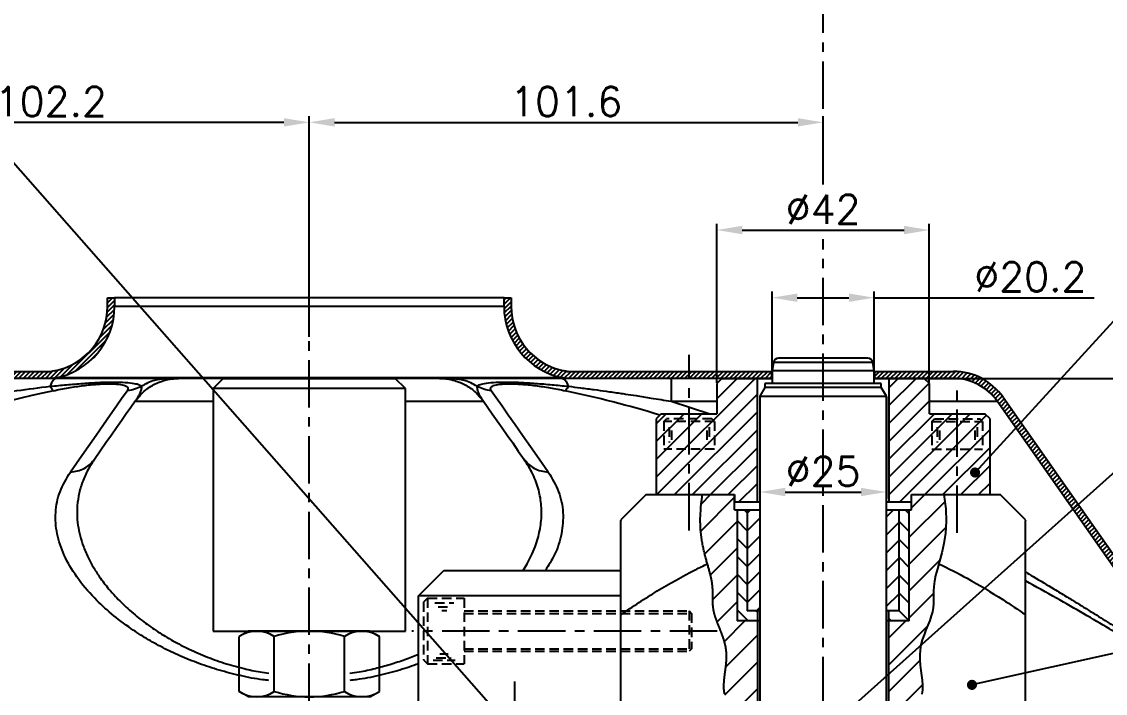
# Model space of a CAD drawing. Extents: x -13768 to 18086, y -10615 to 1188.
# Drawn here: x 219.7 to 433.9, y -688.1 to -555.1 of the extents above; entities that cross this region are included whole.
import ezdxf

# ---------------------------------------------------------------- set-up
doc = ezdxf.new("R2010")
doc.units = 0
doc.header["$LTSCALE"] = 7.5
doc.header["$MEASUREMENT"] = 0
doc.linetypes.add('CENTER', pattern=[2, 1.25, -0.25, 0.25, -0.25])
doc.linetypes.add('HIDDEN', pattern=[0.375, 0.25, -0.125])
doc.layers.get('0').update_dxf_attribs({"linetype": 'CONTINUOUS'})
doc.layers.get('DEFPOINTS').update_dxf_attribs({"linetype": 'CONTINUOUS'})
for name, color, linetype in [('CL', 1, 'CENTER'), ('CO', 3, 'CONTINUOUS'), ('CUPLA A SOLDAR', 5, 'CONTINUOUS'), ('FI', 1, 'CONTINUOUS'), ('OC', 1, 'HIDDEN'), ('POS', 3, 'CONTINUOUS'), ('RY', 5, 'CONTINUOUS')]:
    doc.layers.add(name, color=color, linetype=linetype)
doc.styles.add('ROMANS', font='ROMANS.SHX')
doc.dimstyles.new('2CON5', dxfattribs={"dimscale": 2.5, "dimtxt": 2.3, "dimasz": 2, "dimexe": 0.5, "dimexo": 0.0625, "dimgap": 0.5, "dimtad": 1, "dimdec": 4, "dimdsep": 46, "dimtxsty": 'ROMANS', "dimcen": -2, "dimclrt": 7, "dimadec": 0, "dimazin": 0, "dimtfac": 0.869565, "dimtdec": 4, "dimtmove": 0, "dimatfit": 3, "dimfxl": 1, "dimtolj": 1, "dimarcsym": 0})
pattern_1 = [(45, (-11811.8587, -5375.2179), (-0.441941738, 0.441941738), [])]

# ---------------------------------------------------------------- blocks, each defined once
blk = doc.blocks.new('16934L')
for p, q in [((-12, 13), (-13.86, 11.93)), ((-12, 13), (-6.93, 13)), ((-6.93, 13), (6.93, 13)), ((6.93, 13), (12, 13)), ((12, 13), (13.86, 11.93)), ((-13.86, 11.93), (-13.86, 1.07)), ((-6.93, 11.93), (-6.93, 1.07)), ((6.93, 11.93), (6.93, 1.07)), ((13.86, 11.93), (13.86, 1.07)), ((-12, 0), (-13.86, 1.07)), ((-12, 0), (-6.93, 0)), ((-6.93, 0), (6.93, 0)), ((6.93, 0), (12, 0)), ((12, 0), (13.86, 1.07))]:
    blk.add_line(p, q)
for centre, radius, start, end in [((-10.39, 6.87), 6.13, 55.6158, 124.3842), ((0, -9.93), 22.93, 72.412, 107.588), ((10.39, 6.87), 6.13, 55.6158, 124.3842), ((-10.39, 6.13), 6.13, 235.6158, 304.3842), ((0, 22.93), 22.93, 252.412, 287.588), ((10.39, 6.13), 6.13, 235.6158, 304.3842)]:
    blk.add_arc(centre, radius, start, end)
blk = doc.blocks.new('08912L')
for p, q in [((-6.5, 7.2), (-5.7, 8)), ((-6.5, 7.2), (-6.5, 0)), ((-5.7, 8), (5.7, 8)), ((5.7, 8), (6.5, 7.2)), ((6.5, 7.2), (6.5, 0)), ((-6.5, 0), (6.5, 0))]:
    blk.add_line(p, q)
at = {"color": 1}
for p, q in [((-6.5, 7.2), (6.5, 7.2)), ((-5.56, 5.75), (-5.56, 2.02)), ((-4.81, 5.13), (-4.81, 2.89)), ((-4.07, 4.39), (-4.07, 3.39)), ((4.52, 4.76), (4.52, 3.14)), ((5.26, 5.51), (5.26, 2.52)), ((5.76, 6.13), (5.76, 1.78))]:
    blk.add_line(p, q, dxfattribs=at)
blk = doc.blocks.new('06912L')
for p, q in [((-5, 5.5), (-4.5, 6)), ((-5, 5.5), (-5, 0)), ((-4.5, 6), (4.5, 6)), ((5, 5.5), (4.5, 6)), ((5, 5.5), (5, 0)), ((-5, 0), (5, 0))]:
    blk.add_line(p, q)
at = {"color": 1}
for p, q in [((-5, 5.5), (5, 5.5)), ((-3.95, 4.33), (-3.95, 1.3)), ((3.95, 4.33), (3.95, 1.3)), ((-3.49, 3.73), (-3.49, 1.75)), ((3.49, 3.73), (3.49, 1.75))]:
    blk.add_line(p, q, dxfattribs=at)
blk = doc.blocks.new('*D473')
at = {"layer": 'CO', "color": 0, "lineweight": -2}
for p, q in [((174.33, -597.55), (174.33, -573.81)), ((276.53, -617.53), (276.53, -573.81)), ((271.53, -575.06), (179.33, -575.06))]:
    blk.add_line(p, q, dxfattribs=at)
at = {"layer": 'CO', "color": 0}
for points in [[(179.33, -574.23), (179.33, -575.89), (174.33, -575.06)], [(271.53, -574.23), (271.53, -575.89), (276.53, -575.06)]]:
    blk.add_solid(points, dxfattribs=at)
at = {"layer": 'DEFPOINTS', "color": 0}
for p in [(174.33, -575.06), (174.33, -597.71), (276.53, -617.68)]:
    blk.add_point(p, dxfattribs=at)
at = {"layer": 'CO', "color": 7, "insert": (225.43, -570.94), "char_height": 5.75, "attachment_point": 5, "style": 'ROMANS'}
blk.add_mtext('\\A1;102.2', dxfattribs=at)
blk = doc.blocks.new('*D474')
at = {"layer": 'CO', "color": 0, "lineweight": -2}
for p, q in [((276.53, -617.53), (276.53, -573.81)), ((378.13, -583.61), (378.13, -573.81)), ((281.53, -575.06), (373.13, -575.06))]:
    blk.add_line(p, q, dxfattribs=at)
at = {"layer": 'CO', "color": 0}
for points in [[(281.53, -574.23), (281.53, -575.89), (276.53, -575.06)], [(373.13, -574.23), (373.13, -575.89), (378.13, -575.06)]]:
    blk.add_solid(points, dxfattribs=at)
at = {"layer": 'DEFPOINTS', "color": 0}
for p in [(378.13, -575.06), (378.13, -583.76), (276.53, -617.68)]:
    blk.add_point(p, dxfattribs=at)
at = {"layer": 'CO', "color": 7, "insert": (327.33, -570.94), "char_height": 5.75, "attachment_point": 5, "style": 'ROMANS'}
blk.add_mtext('\\A1;101.6', dxfattribs=at)
blk = doc.blocks.new('*D475')
at = {"layer": 'CO', "color": 0, "lineweight": -2}
for p, q in [((357.13, -626.59), (357.13, -595.12)), ((399.13, -626.59), (399.13, -595.12)), ((362.13, -596.37), (394.13, -596.37))]:
    blk.add_line(p, q, dxfattribs=at)
at = {"layer": 'CO', "color": 0}
for points in [[(362.13, -595.54), (362.13, -597.21), (357.13, -596.37)], [(394.13, -595.54), (394.13, -597.21), (399.13, -596.37)]]:
    blk.add_solid(points, dxfattribs=at)
at = {"layer": 'DEFPOINTS', "color": 0}
for p in [(399.13, -596.37), (357.13, -626.74), (399.13, -626.74)]:
    blk.add_point(p, dxfattribs=at)
at = {"layer": 'CO', "color": 7, "insert": (378.13, -592.25), "char_height": 5.75, "attachment_point": 5, "style": 'ROMANS'}
blk.add_mtext('\\A1;%%C42', dxfattribs=at)
blk = doc.blocks.new('*D481')
at = {"layer": 'CO', "color": 0, "lineweight": -2}
for p, q in [((398.29, -625.74), (518.52, -625.74)), ((517.27, -826.74), (517.27, -630.74)), ((428.29, -831.74), (518.52, -831.74))]:
    blk.add_line(p, q, dxfattribs=at)
at = {"layer": 'CO', "color": 0}
for points in [[(516.44, -630.74), (518.1, -630.74), (517.27, -625.74)], [(516.44, -826.74), (518.1, -826.74), (517.27, -831.74)]]:
    blk.add_solid(points, dxfattribs=at)
at = {"layer": 'DEFPOINTS', "color": 0}
for p in [(398.13, -625.74), (517.27, -625.74), (428.13, -831.74)]:
    blk.add_point(p, dxfattribs=at)
at = {"layer": 'CO', "color": 7, "insert": (513.15, -728.74), "char_height": 5.75, "attachment_point": 5, "rotation": 90, "style": 'ROMANS'}
blk.add_mtext('\\A1;206', dxfattribs=at)
blk = doc.blocks.new('*D482')
at = {"layer": 'CO', "color": 0, "lineweight": -2}
for p, q in [((365.63, -629.4), (365.63, -649.47)), ((390.63, -629.4), (390.63, -649.47)), ((370.63, -648.22), (385.63, -648.22))]:
    blk.add_line(p, q, dxfattribs=at)
at = {"layer": 'CO', "color": 0}
for points in [[(370.63, -647.39), (370.63, -649.05), (365.63, -648.22)], [(385.63, -647.39), (385.63, -649.05), (390.63, -648.22)]]:
    blk.add_solid(points, dxfattribs=at)
at = {"layer": 'DEFPOINTS', "color": 0}
for p in [(365.63, -629.24), (390.63, -629.24), (390.63, -648.22)]:
    blk.add_point(p, dxfattribs=at)
at = {"layer": 'CO', "color": 7, "insert": (378.13, -644.1), "char_height": 5.75, "attachment_point": 5, "style": 'ROMANS'}
blk.add_mtext('\\A1;%%C25', dxfattribs=at)
blk = doc.blocks.new('*D483')
at = {"layer": 'CO', "color": 0, "lineweight": -2}
for p, q in [((368.03, -624.09), (368.03, -608.51)), ((388.23, -624.09), (388.23, -608.51)), ((373.03, -609.76), (383.23, -609.76)), ((388.23, -609.76), (431.72, -609.76))]:
    blk.add_line(p, q, dxfattribs=at)
at = {"layer": 'CO', "color": 0}
for points in [[(373.03, -608.93), (373.03, -610.59), (368.03, -609.76)], [(383.23, -608.93), (383.23, -610.59), (388.23, -609.76)]]:
    blk.add_solid(points, dxfattribs=at)
at = {"layer": 'DEFPOINTS', "color": 0}
for p in [(388.23, -609.76), (368.03, -624.24), (388.23, -624.24)]:
    blk.add_point(p, dxfattribs=at)
at = {"layer": 'CO', "color": 7, "insert": (419.11, -605.63), "char_height": 5.75, "attachment_point": 5, "style": 'ROMANS'}
blk.add_mtext('\\A1;%%C20.2', dxfattribs=at)

msp = doc.modelspace()

# ---------------------------------------------------------------- hatches: boundary and pattern name
at = {"layer": 'CUPLA A SOLDAR'}
h = msp.add_hatch(dxfattribs=at)
h.set_pattern_fill('ANSI31', color=256, scale=5, style=0)
h.set_pattern_definition(pattern_1)
edge = h.paths.add_edge_path(flags=0)
edge.add_line((236.63414, -609.79199), (236.63414, -611.48475))
edge.add_arc((223.63414, -611.48475), 13, 280.7734312, 360, ccw=False)
edge.add_arc((276.53414, -889.4966), 270, 100.7734312, 100.8710554)
edge.add_line((225.61231, -624.34199), (185.13414, -624.34199))
edge.add_line((185.13414, -624.34199), (185.13414, -625.74199))
edge.add_line((185.13414, -625.74199), (225.7457, -625.74199))
edge.add_arc((276.53414, -889.4966), 268.6, 100.7734312, 100.8994352, ccw=False)
edge.add_arc((223.63414, -611.48475), 14.4, 280.7734312, 360)
edge.add_line((238.03414, -611.48475), (238.03414, -609.79199))
edge.add_line((238.03414, -609.79199), (236.63414, -609.79199))
h = msp.add_hatch(dxfattribs=at)
h.set_pattern_fill('ANSI31', color=256, scale=5, style=0)
h.set_pattern_definition(pattern_1)
edge = h.paths.add_edge_path(flags=0)
edge.add_line((316.43414, -611.48475), (316.43414, -609.79199))
edge.add_line((316.43414, -609.79199), (315.03414, -609.79199))
edge.add_line((315.03414, -609.79199), (315.03414, -611.48475))
edge.add_arc((329.43414, -611.48475), 14.4, 180, 259.2265688)
edge.add_arc((276.53414, -889.4966), 268.6, 79.1005648, 79.2265688, ccw=False)
edge.add_line((327.32258, -625.74199), (367.93414, -625.74199))
edge.add_line((367.93414, -625.74199), (367.93414, -624.34199))
edge.add_line((367.93414, -624.34199), (327.45597, -624.34199))
edge.add_arc((276.53414, -889.4966), 270, 79.1289446, 79.2265688)
edge.add_arc((329.43414, -611.48475), 13, 180, 259.2265688, ccw=False)
h = msp.add_hatch(dxfattribs=at)
h.set_pattern_fill('ANSI31', color=256, scale=5, style=0)
h.set_pattern_definition(pattern_1)
edge = h.paths.add_edge_path(flags=0)
edge.add_line((482.53414, -739.34488), (481.53414, -731.34488))
edge.add_line((481.53414, -731.34488), (481.53414, -721.34488))
edge.add_arc((461.53414, -721.34488), 20, 0, 42.2685844)
edge.add_arc((276.53414, -889.4966), 270, 42.2685844, 49.235449)
edge.add_spline(control_points=[(452.83121, -684.99882), (452.73627, -684.91688), (452.64382, -684.83196), (452.55416, -684.74426), (452.46485, -684.65691), (452.37823, -684.56673), (452.29454, -684.47399), (452.12948, -684.29108), (451.97537, -684.09765), (451.83405, -683.89583)], knot_values=[0, 0, 0, 0, 0.000376239, 0.000376239, 0.000376239, 0.000751006, 0.000751006, 0.000751006, 0.001491177, 0.001491177, 0.001491177, 0.001491177], weights=[1, 1, 1, 1, 1, 1, 1, 1, 1, 1], degree=3, periodic=0)
edge.add_line((451.83405, -683.89583), (413.71716, -629.45907))
edge.add_arc((403.88734, -636.34199), 12, 35, 90)
edge.add_line((403.88734, -624.34199), (388.33414, -624.34199))
edge.add_line((388.33414, -624.34199), (388.33414, -625.74199))
edge.add_line((388.33414, -625.74199), (403.88734, -625.74199))
edge.add_arc((403.88734, -636.34199), 10.6, 35, 90, ccw=False)
edge.add_line((412.57035, -630.26208), (450.68733, -684.69877))
edge.add_spline(control_points=[(450.68733, -684.69877), (450.77595, -684.82554), (450.86869, -684.94952), (450.96518, -685.07042), (451.06129, -685.19084), (451.16121, -685.30832), (451.26465, -685.4225), (451.46866, -685.6477), (451.68697, -685.86072), (451.91712, -686.05913)], knot_values=[0, 0, 0, 0, 0.000464037, 0.000464037, 0.000464037, 0.000926256, 0.000926256, 0.000926256, 0.001839132, 0.001839132, 0.001839132, 0.001839132], weights=[1, 1, 1, 1, 1, 1, 1, 1, 1, 1], degree=3, periodic=0)
edge.add_arc((276.53414, -889.4966), 268.6, 42.2685844, 49.2354502, ccw=False)
edge.add_arc((461.53414, -721.34488), 18.6, 0, 42.2685844, ccw=False)
edge.add_line((480.13414, -721.34488), (480.13414, -731.43204))
edge.add_line((480.13414, -731.43204), (481.12325, -739.34488))
edge.add_line((481.12325, -739.34488), (482.53414, -739.34488))
at = {"layer": 'RY'}
h = msp.add_hatch(dxfattribs=at)
h.set_pattern_fill('ANSI31', color=256, scale=20, style=0)
h.set_pattern_definition([(45, (-8760.4505, -2435.8742), (-1.76776695, 1.76776695), [])])
h.paths.add_polyline_path([(411.13414, -633.74198), (410.13414, -632.74198), (404.63414, -632.74198), (404.63414, -648.74198), (411.13414, -648.74198)])
h.paths.add_polyline_path([(391.13414, -650.24198), (395.63414, -650.24198), (395.63414, -648.74198), (404.63414, -648.74198), (404.63414, -632.74198), (399.13414, -632.74198), (399.13414, -626.74198), (398.13414, -625.74198), (391.13414, -625.74198)])
h.paths.add_polyline_path([(365.13414, -625.74198), (358.13414, -625.74198), (357.13414, -626.74198), (357.13414, -632.74198), (351.63414, -632.74198), (351.63414, -648.74198), (360.63414, -648.74198), (360.63414, -650.24198), (365.13414, -650.24198)])
h.paths.add_polyline_path([(351.63414, -632.74198), (346.13414, -632.74198), (345.13414, -633.74198), (345.13414, -648.74198), (351.63414, -648.74198)])
h = msp.add_hatch(dxfattribs=at)
h.set_pattern_fill('ANSI31', color=256, scale=30, style=0)
h.set_pattern_definition([(45, (-8760.4505, -2435.874), (-2.6516504, 2.6516504), [])])
h.paths.add_polyline_path([(360.23751, -697.55056), (360.20339, -697.8657), (360.19218, -697.97069), (360.18111, -698.07566), (360.17024, -698.18058), (360.15961, -698.28547), (360.14927, -698.3903), (360.13925, -698.49507), (360.12959, -698.59979), (360.12036, -698.70444), (360.11158, -698.80901), (360.1033, -698.91351), (360.09557, -699.01793), (360.08842, -699.12225), (360.08191, -699.22648), (360.07608, -699.33062), (360.07097, -699.43464), (360.06662, -699.53856), (360.06307, -699.64236), (360.06038, -699.74603), (360.05859, -699.84958), (360.05773, -699.953), (360.05784, -700.05628), (360.05894, -700.15942), (360.06108, -700.26243), (360.06427, -700.36529), (360.06855, -700.46801), (360.07394, -700.57058), (360.08048, -700.67301), (360.08819, -700.77528), (360.09704, -700.87742), (360.10702, -700.97943), (360.11808, -701.08133), (360.13022, -701.18312), (360.14339, -701.28482), (360.15757, -701.38644), (360.17273, -701.48799), (360.18884, -701.58948), (360.20587, -701.69093), (360.22378, -701.79235), (360.24251, -701.89376), (360.26203, -701.99517), (360.28229, -702.0966), (360.30327, -702.19806), (360.3249, -702.29957), (360.34716, -702.40114), (360.37, -702.50279), (360.39337, -702.60453), (360.41725, -702.70638), (360.44158, -702.80835), (360.46632, -702.91046), (360.49143, -703.01272), (360.51687, -703.11515), (360.5426, -703.21776), (360.56858, -703.32056), (360.59476, -703.42358), (360.62111, -703.52683), (360.80241, -704.23581), (360.95538, -704.86929), (361.09303, -705.51326), (361.19805, -706.12044), (361.27249, -706.69211), (361.32044, -707.28264), (361.33766, -707.88336), (361.32437, -708.50812), (361.28279, -709.14592), (361.21628, -709.79486), (361.13695, -710.38793), (361.05543, -710.91406), (360.96445, -711.43999), (360.86595, -711.96366), (360.76192, -712.48276), (360.65452, -712.99426), (360.5466, -713.49189), (360.45216, -713.91925), (360.38917, -714.20272), (360.30839, -714.56656), (360.28192, -714.68622), (360.25573, -714.80503), (360.22983, -714.92296), (360.20427, -715.03999), (360.17904, -715.15609), (360.15419, -715.27125), (360.12973, -715.38544), (360.10568, -715.49865), (360.08207, -715.61084), (360.05892, -715.722), (360.03622, -715.83214), (360.01397, -715.94126), (359.99217, -716.04937), (359.97081, -716.15648), (359.94988, -716.26259), (359.92938, -716.36771), (359.90931, -716.47185), (359.88965, -716.57501), (359.87041, -716.67722), (359.85156, -716.77848), (359.8331, -716.87881), (359.815, -716.97822), (359.79728, -717.07673), (359.7799, -717.17436), (359.76285, -717.27111), (359.74614, -717.367), (359.72973, -717.46205), (359.71363, -717.55628), (359.69782, -717.64969), (359.68229, -717.7423), (359.66703, -717.83412), (359.65201, -717.92518), (359.63725, -718.01548), (359.62271, -718.10503), (359.60839, -718.19387), (359.59428, -718.28199), (359.58037, -718.36941), (359.56663, -718.45615), (359.55307, -718.54222), (359.53967, -718.62764), (359.52642, -718.71242), (359.51331, -718.79658), (359.46197, -719.12726), (359.36938, -719.72374), (359.25778, -720.40117), (359.1464, -721.0035), (359.03091, -721.55274), (358.91026, -722.07104), (358.80828, -722.48834), (358.72899, -722.80879), (358.71142, -722.87981), (358.69386, -722.95092), (358.6763, -723.02212), (358.65876, -723.09344), (358.64126, -723.16486), (358.62379, -723.23641), (358.60637, -723.3081), (358.58902, -723.37993), (358.57173, -723.45192), (358.55453, -723.52408), (358.53741, -723.59641), (358.5204, -723.66893), (358.50349, -723.74164), (358.48671, -723.81456), (358.47006, -723.8877), (358.45355, -723.96106), (358.43719, -724.03466), (358.42099, -724.1085), (358.40496, -724.18261), (358.38912, -724.25698), (358.37346, -724.33162), (358.35801, -724.40656), (358.34277, -724.48179), (358.32775, -724.55733), (358.31296, -724.63318), (358.29842, -724.70936), (358.28412, -724.78589), (358.27009, -724.86275), (358.25633, -724.93998), (358.24286, -725.01757), (358.22967, -725.09554), (358.21679, -725.1739), (358.20422, -725.25266), (358.19198, -725.33182), (358.18006, -725.4114), (358.16847, -725.4914), (358.15722, -725.57183), (358.14632, -725.65269), (358.13576, -725.734), (358.12556, -725.81575), (358.11572, -725.89795), (358.10623, -725.98061), (358.0971, -726.06372), (358.0883, -726.14728), (358.07982, -726.23127), (358.07165, -726.3157), (358.06377, -726.40054), (358.05616, -726.48579), (358.04881, -726.57146), (358.04172, -726.65751), (358.03484, -726.74395), (358.02818, -726.83077), (358.0217, -726.91795), (358.0154, -727.00548), (358.00924, -727.09335), (358.00321, -727.18155), (357.97964, -727.53385), (357.74823, -727.96433), (357.38921, -728.46171), (356.77286, -729.19657), (355.97407, -730.04393), (355.09083, -730.84759), (354.22702, -731.44692), (353.50089, -731.69413), (352.87517, -731.69153), (352.28478, -731.61157), (351.93649, -731.57658), (351.5689, -731.57429), (351.17319, -731.62664), (350.74316, -731.74845), (350.28296, -731.92605), (349.79933, -732.13863), (348.93158, -732.53193), (348.13414, -732.83125), (348.13414, -738.74199), (361.13414, -738.74199), (361.13414, -716.74199), (365.13414, -716.74199), (365.13414, -673.74199), (361.13414, -673.74199), (361.13414, -651.74199), (360.63414, -651.74199), (360.63414, -648.74198), (354.27573, -648.74198), (354.14785, -649.71577), (354.048, -650.56225), (353.97278, -651.29624), (353.91881, -651.9326), (353.8827, -652.48615), (353.86104, -652.97173), (353.85045, -653.40417), (353.84754, -653.79832), (353.84945, -654.16695), (353.85542, -654.51461), (353.86527, -654.84379), (353.87877, -655.15701), (353.89571, -655.45674), (353.91589, -655.7455), (353.9391, -656.02576), (353.96513, -656.30004), (353.99378, -656.57041), (354.02492, -656.83732), (354.05844, -657.10079), (354.0942, -657.36085), (354.13209, -657.61753), (354.172, -657.87086), (354.2138, -658.12087), (354.25738, -658.36758), (354.30261, -658.61103), (354.34938, -658.85124), (354.39757, -659.08825), (354.44705, -659.32207), (354.49772, -659.55274), (354.54944, -659.78029), (354.60211, -660.00474), (354.6556, -660.22613), (354.70979, -660.44448), (354.76456, -660.65982), (354.8198, -660.87218), (354.87539, -661.08158), (354.9312, -661.28807), (354.98712, -661.49166), (355.04302, -661.69238), (355.0988, -661.89027), (355.15432, -662.08534), (355.20948, -662.27764), (355.26415, -662.46718), (355.31821, -662.654), (355.5155, -663.33512), (355.7018, -663.9998), (355.8655, -664.62975), (356.00085, -665.22478), (356.10974, -665.79587), (356.20109, -666.3963), (356.26779, -667.02531), (356.30613, -667.6142), (356.32361, -668.16623), (356.32777, -668.67062), (356.32574, -669.40034), (356.32569, -669.4372), (356.32573, -669.53698), (356.32603, -669.63631), (356.32664, -669.73526), (356.32761, -669.83386), (356.329, -669.93217), (356.33089, -670.03023), (356.33332, -670.12809), (356.33637, -670.2258), (356.34008, -670.32341), (356.34451, -670.42096), (356.34974, -670.5185), (356.35581, -670.61608), (356.36279, -670.71376), (356.37074, -670.81156), (356.37972, -670.90956), (356.38979, -671.00778), (356.401, -671.10628), (356.41342, -671.20511), (356.42709, -671.3043), (356.44205, -671.4039), (356.45834, -671.50394), (356.476, -671.60446), (356.49507, -671.7055), (356.5156, -671.8071), (356.53761, -671.90929), (356.56115, -672.01211), (356.58619, -672.11556), (356.61269, -672.21964), (356.64061, -672.32436), (356.66991, -672.42971), (356.70057, -672.53568), (356.73254, -672.64229), (356.76578, -672.74953), (356.80026, -672.8574), (356.83593, -672.96589), (356.87272, -673.07499), (356.91058, -673.18469), (356.94945, -673.29497), (356.98928, -673.40584), (357.03001, -673.51728), (357.07159, -673.62928), (357.11396, -673.74183), (357.15706, -673.85492), (357.20083, -673.96853), (357.24523, -674.08267), (357.29018, -674.19732), (357.33565, -674.31247), (357.38157, -674.4281), (357.42788, -674.54422), (357.47453, -674.66081), (357.52146, -674.77785), (357.77201, -675.40209), (358.00529, -675.99738), (358.22932, -676.59882), (358.4398, -677.21253), (358.62852, -677.83426), (358.78768, -678.46032), (358.91099, -679.09121), (358.99206, -679.71583), (359.0323, -680.35087), (359.03525, -680.98336), (359.00744, -681.61606), (358.95607, -682.2441), (358.89417, -682.8122), (358.83483, -683.29467), (358.78928, -683.64488), (358.77302, -683.7692), (358.72449, -684.14068), (358.70857, -684.26398), (358.69289, -684.38701), (358.67748, -684.50975), (358.66242, -684.6322), (358.64775, -684.75434), (358.63353, -684.87617), (358.61982, -684.99768), (358.60668, -685.11886), (358.59416, -685.2397), (358.58231, -685.36018), (358.57119, -685.48032), (358.56087, -685.60008), (358.55139, -685.71947), (358.54281, -685.83847), (358.53519, -685.95708), (358.52859, -686.07528), (358.52306, -686.19307), (358.51865, -686.31044), (358.51543, -686.42738), (358.51344, -686.54388), (358.51273, -686.65994), (358.51334, -686.77554), (358.51531, -686.89069), (358.51867, -687.00537), (358.52346, -687.11959), (358.52972, -687.23333), (358.53749, -687.34659), (358.5468, -687.45937), (358.55762, -687.57167), (358.56993, -687.6835), (358.58369, -687.79486), (358.59887, -687.90577), (358.61543, -688.01623), (358.63335, -688.12625), (358.65259, -688.23584), (358.67312, -688.345), (358.69489, -688.45374), (358.71785, -688.56208), (358.74195, -688.67003), (358.76713, -688.77759), (358.79336, -688.88478), (358.82058, -688.99161), (358.84873, -689.09809), (358.87778, -689.20423), (358.90767, -689.31004), (358.93834, -689.41554), (358.96976, -689.52072), (359.00186, -689.62561), (359.03461, -689.73021), (359.06794, -689.83454), (359.10181, -689.9386), (359.13618, -690.04241), (359.17098, -690.14598), (359.20617, -690.24931), (359.2417, -690.35243), (359.27752, -690.45533), (359.31358, -690.55803), (359.34983, -690.66055), (359.38622, -690.76288), (359.4227, -690.86505), (359.45922, -690.96706), (359.67434, -691.56733), (359.87724, -692.15978), (360.06079, -692.7555), (360.21351, -693.3549), (360.32514, -693.9586), (360.38903, -694.56537), (360.40939, -695.18054), (360.39494, -695.75514), (360.36294, -696.27366), (360.31789, -696.78729), (360.2706, -697.24513)])
h.paths.add_polyline_path([(391.13414, -716.74199), (395.13414, -716.74199), (395.13414, -738.74199), (398.48076, -738.74199), (398.53361, -738.655), (398.85167, -738.10599), (399.12613, -737.59187), (399.35381, -737.10652), (399.53154, -736.64378), (399.65615, -736.19754), (399.72444, -735.76166), (399.73326, -735.33001), (399.68203, -734.8966), (399.58064, -734.45613), (399.4416, -734.00343), (399.27742, -733.53335), (398.97116, -732.6801), (398.75906, -731.9672), (398.61935, -731.37599), (398.51362, -730.74402), (398.43736, -730.07817), (398.38268, -729.38776), (398.34169, -728.68209), (398.30646, -727.97048), (398.26912, -727.26223), (398.22174, -726.56665), (398.15645, -725.89304), (398.0675, -725.24831), (397.9579, -724.62969), (397.83281, -724.03203), (397.69741, -723.45015), (397.55685, -722.8789), (397.31932, -721.92255), (397.15601, -721.17724), (397.0447, -720.59644), (396.94285, -719.99814), (396.84441, -719.37484), (396.74331, -718.71908), (396.6335, -718.02338), (396.5089, -717.28026), (396.36346, -716.48224), (396.19111, -715.62186), (395.98933, -714.69537), (395.76974, -713.71402), (395.54751, -712.69281), (395.33779, -711.64671), (395.15575, -710.59072), (395.01654, -709.53984), (394.93534, -708.50904), (394.9273, -707.51331), (395.0015, -706.56388), (395.14267, -705.65682), (395.32946, -704.78448), (395.54052, -703.93917), (395.75448, -703.1132), (395.95001, -702.29891), (396.10574, -701.4886), (396.20033, -700.67461), (396.21971, -699.851), (396.179, -699.01887), (396.10059, -698.18106), (396.00688, -697.3404), (395.9203, -696.49975), (395.86322, -695.66193), (395.85807, -694.8298), (395.92723, -694.00619), (396.08512, -693.19256), (396.31412, -692.38477), (396.58862, -691.57732), (396.88301, -690.76467), (397.17169, -689.94131), (397.42904, -689.10172), (397.62945, -688.24038), (397.74731, -687.35177), (397.76608, -686.43207), (397.70551, -685.48423), (397.59442, -684.51289), (397.46162, -683.5227), (397.33593, -682.5183), (397.24617, -681.50433), (397.22116, -680.48545), (397.28972, -679.46629), (397.47105, -678.45158), (397.74596, -677.44639), (398.08563, -676.45583), (398.46125, -675.48506), (398.84401, -674.53921), (399.2051, -673.62341), (399.51571, -672.74281), (399.74703, -671.90254), (399.88017, -671.10279), (399.93597, -670.324), (399.94518, -669.54165), (399.93857, -668.73125), (399.9469, -667.86828), (400.00092, -666.92822), (400.1314, -665.88658), (400.36908, -664.71884), (400.72946, -663.40214), (401.16682, -661.92023), (401.62018, -660.25853), (402.02856, -658.40242), (402.33097, -656.33731), (402.46643, -654.0486), (402.37396, -651.52169), (401.99255, -648.74198), (395.63414, -648.74198), (395.63414, -650.24198), (395.63414, -651.74199), (395.13414, -651.74199), (395.13414, -673.74199), (391.13414, -673.74199)])
h = msp.add_hatch(dxfattribs=at)
h.set_pattern_fill('ANSI31', color=256, scale=20, angle=90, style=0)
h.set_pattern_definition([(135, (10439.8476, -12270.557), (-1.76776695, -1.76776695), [])])
h.paths.add_polyline_path([(395.13414, -651.74199), (393.13414, -651.74199), (393.13414, -671.74199), (391.13414, -671.74199), (391.13414, -673.74199), (395.13414, -673.74199)])
h.paths.add_polyline_path([(365.13414, -671.74199), (363.13414, -671.74199), (363.13414, -651.74199), (361.13414, -651.74199), (361.13414, -673.74199), (365.13414, -673.74199)])
h = msp.add_hatch(dxfattribs=at)
h.set_pattern_fill('ANSI31', color=256, scale=20, style=0)
h.set_pattern_definition([(45, (11332.0533, -12816.4558), (-1.76776695, 1.76776695), [])])
h.paths.add_polyline_path([(390.63414, -671.74199), (393.13414, -671.74199), (393.13414, -651.74199), (390.63414, -651.74199)])
h.paths.add_polyline_path([(365.63414, -651.74199), (363.13414, -651.74199), (363.13414, -671.74199), (365.63414, -671.74199)])
h.paths.add_polyline_path([(393.13414, -718.74199), (390.63414, -718.74199), (390.63414, -738.74199), (393.13414, -738.74199)])
h.paths.add_polyline_path([(363.13414, -738.74199), (365.63414, -738.74199), (365.63414, -718.74199), (363.13414, -718.74199)])

# ---------------------------------------------------------------- linework, layer by layer
for p, q in [((368.32925, -622.56834), (368.03414, -624.24199)), ((387.93903, -622.56834), (368.32925, -622.56834)), ((386.95422, -621.74199), (369.31406, -621.74199)), ((388.23414, -624.24199), (387.93903, -622.56834)), ((368.03414, -624.24199), (368.03414, -626.74199)), ((388.23414, -624.24199), (368.03414, -624.24199)), ((388.23414, -626.74199), (388.23414, -624.24199)), ((259.53414, -625.74198), (257.53414, -627.74199)), ((257.53414, -627.74199), (257.53414, -675.74198)), ((295.53414, -627.74199), (257.53414, -627.74199)), ((259.53414, -625.74198), (293.53414, -625.74198)), ((295.53414, -627.74199), (293.53414, -625.74198)), ((295.53414, -675.74198), (295.53414, -627.74199)), ((358.13414, -625.74198), (357.13414, -626.74198)), ((357.13414, -626.74198), (357.13414, -632.74198)), ((358.13414, -625.74198), (368.03414, -625.74198)), ((365.13414, -650.24198), (365.13414, -625.74198)), ((366.63414, -627.50994), (365.63414, -629.24199)), ((366.63414, -626.74199), (366.63414, -627.50994)), ((389.63414, -626.74199), (366.63414, -626.74199)), ((389.63414, -627.50994), (366.63414, -627.50994)), ((388.23414, -625.74198), (398.13414, -625.74198)), ((389.63414, -627.50994), (389.63414, -626.74199)), ((390.63414, -629.24199), (389.63414, -627.50994)), ((391.13414, -625.74198), (391.13414, -650.24198)), ((399.13414, -626.74198), (398.13414, -625.74198)), ((399.13414, -632.74198), (399.13414, -626.74198)), ((365.63414, -629.24199), (365.63414, -748.24199)), ((365.63414, -629.24199), (390.63414, -629.24199)), ((390.63414, -748.24199), (390.63414, -629.24199)), ((346.13414, -632.74198), (345.13414, -633.74198)), ((345.13414, -633.74198), (345.13414, -648.74198)), ((346.13414, -632.74198), (357.13414, -632.74198)), ((399.13414, -632.74198), (410.13414, -632.74198)), ((411.13414, -633.74198), (410.13414, -632.74198)), ((411.13414, -648.74198), (411.13414, -633.74198)), ((343.13414, -648.74198), (338.13414, -653.74198)), ((343.13414, -648.74198), (360.63414, -648.74198)), ((360.63414, -648.74198), (360.63414, -650.24198)), ((360.63414, -651.74199), (360.63414, -648.74199)), ((395.63414, -650.24198), (395.63414, -648.74198)), ((395.63414, -648.74198), (413.13414, -648.74198)), ((395.63414, -651.74199), (395.63414, -648.74199)), ((418.13414, -653.74198), (413.13414, -648.74198)), ((365.13414, -650.24198), (360.63414, -650.24198)), ((365.63414, -650.24198), (365.13414, -650.24198)), ((391.13414, -650.24198), (390.63414, -650.24198)), ((395.63414, -650.24198), (391.13414, -650.24198)), ((360.63414, -651.74199), (365.63414, -651.74199)), ((361.13414, -651.74199), (361.13414, -673.74199)), ((363.13414, -651.74199), (363.13414, -671.74199)), ((365.63414, -651.74199), (365.63414, -671.74199)), ((390.63414, -671.74199), (390.63414, -651.74199)), ((390.63414, -651.74199), (395.63414, -651.74199)), ((393.13414, -671.74199), (393.13414, -651.74199)), ((395.13414, -673.74199), (395.13414, -651.74199)), ((298.13414, -668.74198), (303.13414, -663.74199)), ((303.13414, -663.74199), (338.13414, -663.74199)), ((298.13414, -802.64199), (298.13414, -668.74198)), ((338.13414, -668.74198), (298.13414, -668.74198)), ((338.13414, -718.74199), (338.13414, -672.47018)), ((365.63414, -671.74199), (363.13414, -671.74199)), ((365.13414, -671.74199), (365.13414, -718.74199)), ((393.13414, -671.74199), (390.63414, -671.74199)), ((391.13414, -718.74199), (391.13414, -671.74199)), ((418.13414, -718.74199), (418.13414, -672.47018)), ((365.63414, -673.74199), (361.13414, -673.74199)), ((395.13414, -673.74199), (390.63414, -673.74199)), ((257.53414, -675.74198), (295.53414, -675.74198))]:
    msp.add_line(p, q)
for centre, start, end in [((369.31406, -622.74199), 90, 170), ((386.95422, -622.74199), 10, 90)]:
    msp.add_arc(centre, 1, start, end)
for points in [[(338.13414, -672.47018), (338.13414, -671.00926), (338.13414, -668.08469), (338.13414, -663.99845), (338.13414, -660.31647), (338.13414, -657.22441), (338.13414, -654.99123), (338.13414, -653.77723), (338.13414, -653.8729), (338.13414, -653.90504)], [(418.13414, -672.47018), (418.13414, -671.00926), (418.13414, -668.08469), (418.13414, -663.99845), (418.13414, -660.31647), (418.13414, -657.22441), (418.13414, -654.99123), (418.13414, -653.77723), (418.13414, -653.8729), (418.13414, -653.90504)]]:
    msp.add_open_spline(points, degree=3, knots=[0, 0, 0, 0, 0.157088197, 0.314470254, 0.471475183, 0.628047751, 0.776601833, 0.924924178, 1, 1, 1, 1])
at = {"layer": 'CL'}
for p, q in [((378.13414, -587.36511), (378.13414, -318.73848)), ((378.13414, -930.19915), (378.13414, -598.17606)), ((276.53414, -841.51018), (276.53414, -617.68131)), ((351.63414, -655.80584), (351.63414, -621.04852)), ((404.63414, -656.27833), (404.63414, -626.37542)), ((357.16529, -675.74199), (296.82867, -675.74199)), ((317.13414, -685.70199), (317.13414, -842.95476))]:
    msp.add_line(p, q, dxfattribs=at)
at = {"layer": 'CUPLA A SOLDAR'}
for p, q in [((236.63414, -611.48475), (236.63414, -609.79199)), ((236.63414, -609.79199), (238.03414, -609.79199)), ((238.03414, -609.79199), (238.03414, -611.48475)), ((315.03414, -609.79199), (238.03414, -609.79199)), ((315.03414, -611.48475), (315.03414, -609.79199)), ((315.03414, -609.79199), (316.43414, -609.79199)), ((316.43414, -609.79199), (316.43414, -611.48475)), ((315.03414, -611.48475), (238.03414, -611.48475)), ((185.13414, -624.34199), (225.61232, -624.34199)), ((326.74241, -625.63092), (226.32588, -625.63092)), ((327.45597, -624.34199), (367.93414, -624.34199)), ((367.93414, -624.34199), (367.93414, -625.74198)), ((388.33414, -625.74198), (388.33414, -624.34199)), ((388.33414, -624.34199), (403.88734, -624.34199)), ((225.7457, -625.74198), (185.13414, -625.74198)), ((327.32258, -625.74198), (225.7457, -625.74198)), ((249.14273, -625.7441), (248.02935, -625.76682)), ((250.78095, -625.74198), (248.44284, -626.0239)), ((305.03893, -625.76682), (303.5041, -625.74356)), ((367.93414, -625.74198), (327.32258, -625.74198)), ((403.88734, -625.74198), (388.33414, -625.74198)), ((243.14899, -629.08963), (242.09794, -630.26207)), ((309.56924, -628.69915), (310.97035, -630.26207)), ((413.71716, -629.45906), (451.83414, -683.89576)), ((242.17507, -630.14407), (242.09794, -630.26207)), ((242.09794, -630.26207), (257.53414, -630.26207)), ((295.53414, -630.26207), (310.97035, -630.26207)), ((310.97035, -630.26207), (310.89109, -630.13349)), ((348.05156, -630.26207), (357.13414, -630.26207)), ((399.13414, -630.26207), (412.57035, -630.26207)), ((450.68733, -684.69877), (412.57035, -630.26207))]:
    msp.add_line(p, q, dxfattribs=at)
at = {"layer": 'CUPLA A SOLDAR', "flags": 128}
for points in [[(240.56045, -628.1713), (239.55297, -629.61015), (238.42811, -631.21662), (237.18708, -632.98898), (235.83121, -634.92537), (234.36194, -637.0237), (232.78085, -639.28173), (231.08963, -641.69706), (229.29006, -644.26711)], [(323.77822, -644.26711), (321.97866, -641.69706), (320.28743, -639.28173), (318.70633, -637.0237), (317.23707, -634.92537), (315.8812, -632.98898), (314.64017, -631.21662), (313.51531, -629.61015), (312.50782, -628.1713)], [(242.09794, -630.26207), (241.24607, -631.47868), (240.34939, -632.75925), (239.40828, -634.10331), (238.4231, -635.51028), (237.39428, -636.97959), (236.32223, -638.51064), (235.20739, -640.1028), (234.05019, -641.75543)], [(310.97035, -630.26207), (311.82221, -631.47868), (312.71889, -632.75925), (313.66, -634.10331), (314.64517, -635.51028), (315.67399, -636.97959), (316.74605, -638.51064), (317.8609, -640.1028), (319.01808, -641.75543)], [(348.05156, -630.26207), (351.93063, -631.47868), (355.72845, -632.74198)]]:
    msp.add_lwpolyline(points, dxfattribs=at)
at = {"layer": 'CUPLA A SOLDAR'}
for centre, radius, start, end in [((223.63414, -611.48475), 13, 280.7734312, 0), ((223.63414, -611.48475), 14.4, 280.7734312, 0), ((329.43414, -611.48475), 14.4, 180, 259.2265688), ((329.43414, -611.48475), 13, 180, 259.2265688), ((276.53414, -889.4966), 270, 100.7734312, 100.8710554), ((276.53414, -889.4966), 268.6, 100.7734312, 100.8994352), ((276.53414, -889.4966), 268.6, 79.1005648, 79.2265688), ((276.53414, -889.4966), 270, 79.1289446, 79.2265688), ((403.88734, -636.34199), 12, 35, 90), ((403.88734, -636.34199), 10.6, 35, 90), ((273.95335, -853.12186), 230.0199, 102.0512372, 110.78336), ((278.3965, -855.90213), 232.88892, 73.1577072, 77.9187198)]:
    msp.add_arc(centre, radius, start, end, dxfattribs=at)
for points, knots in [([(205.01673, -630.26207), (207.33024, -629.88084), (211.87723, -629.13155), (218.65328, -628.14162), (223.1169, -627.57207), (225.32266, -627.29062)], [0, 0, 0, 0, 0.343816607, 0.675738788, 1, 1, 1, 1]), ([(226.45217, -625.74198), (226.25307, -625.81137), (225.85487, -625.95014), (225.50006, -626.84379), (225.32266, -627.29062)], [0, 0, 0, 0, 0.499999891, 1, 1, 1, 1]), ([(225.32266, -627.29062), (226.39321, -627.18513), (228.58656, -626.969), (231.82864, -626.70093), (234.97514, -626.50436), (237.83216, -626.43302), (240.20711, -626.50383), (241.93117, -626.69934), (243.03958, -626.9688), (243.24099, -627.18529), (243.33898, -627.29062)], [0, 0, 0, 0, 0.115754714, 0.237159758, 0.365676813, 0.499945974, 0.633759122, 0.762117449, 0.884269152, 1, 1, 1, 1]), ([(225.32266, -627.29062), (225.43499, -627.50792), (225.65967, -627.94252), (225.83879, -628.09504), (225.92835, -628.1713)], [0, 0, 0, 0, 0.4999999977, 1, 1, 1, 1]), ([(225.92835, -628.1713), (226.91836, -627.97142), (228.90029, -627.57128), (231.87378, -627.13606), (234.64304, -626.85529), (237.04246, -626.76205), (238.9308, -626.85732), (240.19371, -627.13603), (240.80459, -627.57363), (240.64177, -627.97224), (240.56045, -628.1713)], [0, 0, 0, 0, 0.124991485, 0.250222485, 0.375202921, 0.500077057, 0.625225376, 0.750286135, 0.875291634, 1, 1, 1, 1]), ([(243.33898, -627.29062), (242.90073, -627.50792), (242.02422, -627.94252), (241.04837, -628.09504), (240.56045, -628.1713)], [0, 0, 0, 0, 0.500000725, 1, 1, 1, 1]), ([(243.33898, -627.29062), (243.337, -627.39163), (243.33285, -627.60348), (243.27087, -627.93122), (243.16783, -628.28749), (243.05334, -628.58532), (242.92167, -628.87882), (242.76556, -629.19228), (242.52567, -629.62285), (242.29468, -629.96624), (242.17507, -630.14407)], [0, 0, 0, 0, 0.123515684, 0.259056643, 0.379182807, 0.519018818, 0.576835825, 0.682240415, 0.835447594, 1, 1, 1, 1]), ([(242.37798, -629.84442), (243.03094, -629.12912), (244.2806, -627.76018), (246.58755, -626.49263), (248.80693, -625.83123), (250.05822, -625.77097), (250.66013, -625.74198)], [0, 0, 0, 0, 0.2840952904, 0.5437018178, 0.780508545, 1, 1, 1, 1]), ([(248.03973, -625.84033), (247.32679, -625.89832), (245.6642, -626.03355), (244.18429, -626.83363), (243.33898, -627.29062)], [0, 0, 0, 0, 0.42881372, 1, 1, 1, 1]), ([(302.28733, -625.74198), (303.15048, -625.74797), (304.04176, -625.75415), (304.85845, -626.06509), (304.88423, -626.0749)], [0, 0, 0, 0, 0.968428807, 1, 1, 1, 1]), ([(302.31705, -625.74198), (303.12197, -625.79494), (304.73142, -625.90082), (307.01371, -626.7503), (309.08145, -628.03548), (310.15333, -629.24064), (310.68929, -629.84323)], [0, 0, 0, 0, 0.250069799, 0.5000207, 0.750002966, 1, 1, 1, 1]), ([(309.7293, -627.29062), (308.884, -626.83362), (307.40421, -626.0336), (305.74175, -625.89837), (305.02895, -625.84039)], [0, 0, 0, 0, 0.571232273, 1, 1, 1, 1]), ([(309.7293, -627.29062), (309.82898, -627.18513), (310.0332, -626.969), (311.13061, -626.70093), (312.85452, -626.50436), (315.22822, -626.43302), (318.08262, -626.50383), (321.22987, -626.69934), (324.47432, -626.9688), (326.67499, -627.18529), (327.74562, -627.29062)], [0, 0, 0, 0, 0.11575471, 0.237159622, 0.365676724, 0.499945965, 0.633759107, 0.762117493, 0.884269191, 1, 1, 1, 1]), ([(312.50782, -628.1713), (312.0199, -628.09504), (311.04406, -627.94252), (310.16755, -627.50792), (309.7293, -627.29062)], [0, 0, 0, 0, 0.5000003897, 1, 1, 1, 1]), ([(310.89109, -630.13349), (310.6724, -629.79625), (310.21528, -629.09134), (309.81003, -628.14193), (309.756, -627.57217), (309.7293, -627.29062)], [0, 0, 0, 0, 0.316924752, 0.662449561, 1, 1, 1, 1]), ([(312.50782, -628.1713), (312.42609, -627.97154), (312.26271, -627.57223), (312.87582, -627.13466), (314.14264, -626.85707), (316.03001, -626.76179), (318.43119, -626.85547), (321.20159, -627.13707), (324.1725, -627.57215), (326.15166, -627.97176), (327.13994, -628.1713)], [0, 0, 0, 0, 0.125137139, 0.250133129, 0.375057895, 0.500218156, 0.625130519, 0.750133871, 0.875231478, 1, 1, 1, 1]), ([(326.61612, -625.74198), (326.81528, -625.81021), (327.21361, -625.94668), (327.56829, -626.84264), (327.74562, -627.29062)], [0, 0, 0, 0, 0.499999288, 1, 1, 1, 1]), ([(327.74562, -627.29062), (327.63329, -627.50792), (327.40862, -627.94252), (327.2295, -628.09504), (327.13994, -628.1713)], [0, 0, 0, 0, 0.4999996103, 1, 1, 1, 1]), ([(327.74562, -627.29062), (328.55636, -627.39163), (330.25676, -627.60348), (332.7428, -627.93122), (335.33246, -628.28749), (337.41016, -628.58531), (339.38874, -628.87883), (341.4523, -629.19218), (344.44696, -629.66086), (346.74602, -630.04432), (348.05156, -630.26207)], [0, 0, 0, 0, 0.119135076, 0.249868948, 0.365734709, 0.500611117, 0.556377598, 0.65804406, 0.805817593, 1, 1, 1, 1]), ([(348.05156, -625.74198), (348.05156, -625.80066), (348.05156, -625.91802), (348.05156, -626.86049), (348.05156, -628.27809), (348.05156, -629.60074), (348.05156, -630.26207)], [0, 0, 0, 0, 0.250000195, 0.500000561, 0.750000356, 1, 1, 1, 1]), ([(229.29006, -644.26711), (229.77286, -644.21345), (230.73845, -644.10615), (232.04604, -643.57288), (233.19864, -642.80804), (233.76634, -642.1063), (234.05019, -641.75543)], [0, 0, 0, 0, 0.25000032, 0.499999612, 0.749999451, 1, 1, 1, 1]), ([(234.05019, -641.75543), (233.55551, -642.52124), (232.54228, -644.08978), (231.51445, -646.53309), (230.84235, -649.04673), (230.5589, -651.63208), (230.65621, -654.06924), (231.05263, -656.39368), (231.68227, -658.59447), (232.58745, -660.81697), (233.71008, -662.95266), (235.10089, -665.13916), (236.59682, -667.09621), (238.1085, -668.79901), (239.36516, -670.08735), (240.66785, -671.31629), (242.03591, -672.50373), (243.86087, -673.96644), (246.16843, -675.62092), (249.14311, -677.4576), (252.37356, -679.16315), (255.8784, -680.71987), (259.64202, -682.09089), (263.29894, -683.11478), (266.27882, -683.76758), (267.95182, -684.00492), (268.53414, -684.08752)], [0, 0, 0, 0, 0.051344166, 0.105164159, 0.158517382, 0.211578087, 0.267530063, 0.309998207, 0.355243078, 0.403373545, 0.447296576, 0.487604925, 0.539737635, 0.570794437, 0.59682993, 0.623421304, 0.651696221, 0.67623757, 0.723037467, 0.767924572, 0.812370616, 0.85858931, 0.903659598, 0.947917684, 0.981871677, 1, 1, 1, 1]), ([(318.83137, -663.74199), (319.10161, -663.30451), (319.69123, -662.35), (320.46898, -660.79743), (321.17822, -659.12098), (321.73191, -657.43059), (322.11659, -655.8278), (322.4536, -653.66343), (322.51418, -650.9995), (321.96931, -647.78369), (320.885, -644.7086), (319.62787, -642.72001), (319.01808, -641.75543)], [0, 0, 0, 0, 0.058981157, 0.128689233, 0.207823603, 0.282964228, 0.354230285, 0.421737208, 0.572492792, 0.71243197, 0.860511339, 1, 1, 1, 1]), ([(319.01808, -641.75543), (319.30194, -642.1063), (319.86964, -642.80804), (321.02224, -643.57288), (322.32983, -644.10615), (323.29543, -644.21345), (323.77822, -644.26711)], [0, 0, 0, 0, 0.250001038, 0.499999795, 0.749999889, 1, 1, 1, 1]), ([(268.53414, -685.5133), (268.14286, -685.47232), (266.21431, -685.27035), (262.90341, -684.59674), (258.66574, -683.51785), (254.66843, -682.17963), (250.95115, -680.67261), (247.49862, -679.01957), (244.28941, -677.23228), (240.83538, -675.00956), (237.33668, -672.34272), (233.6375, -668.91803), (230.40821, -665.03147), (227.92232, -660.7413), (226.49986, -656.45624), (226.21493, -652.24368), (226.98711, -648.13615), (228.52314, -645.55557), (229.29006, -644.26711)], [0, 0, 0, 0, 0.011438027, 0.056376759, 0.100851168, 0.145836364, 0.191223417, 0.234822586, 0.279620441, 0.325928812, 0.393386463, 0.460720017, 0.550345768, 0.64062769, 0.730586604, 0.820355636, 0.910305233, 1, 1, 1, 1]), ([(323.77822, -644.26711), (324.54436, -645.55502), (326.0801, -648.13669), (326.86112, -652.2441), (326.54312, -656.45393), (325.36776, -660.30973), (323.85626, -662.73868), (323.23192, -663.74199)], [0, 0, 0, 0, 0.212210228, 0.425382053, 0.637561742, 0.850290212, 1, 1, 1, 1]), ([(418.13414, -664.04436), (418.64174, -664.34398), (420.56861, -665.48135), (423.25224, -667.0928), (426.0644, -668.79641), (428.17119, -670.08507), (430.16654, -671.31614), (432.07358, -672.50462), (434.39805, -673.96707), (436.99887, -675.62105), (439.84903, -677.45787), (442.46333, -679.16313), (444.81726, -680.72047), (446.85462, -682.08801), (448.38197, -683.12264), (449.44659, -683.847), (450.41932, -684.51488), (450.58007, -684.62517), (450.68733, -684.69877)], [0, 0, 0, 0, 0.030486801, 0.115727841, 0.166256603, 0.208814248, 0.252377965, 0.298554312, 0.338551437, 0.414952044, 0.488212293, 0.560771657, 0.636234769, 0.709788322, 0.782007656, 0.83771991, 0.891719776, 1, 1, 1, 1]), ([(451.91708, -686.05917), (451.86681, -686.02608), (451.76641, -685.96), (450.95601, -685.42627), (449.70842, -684.61124), (448.01205, -683.51284), (445.93118, -682.18061), (443.53564, -680.66931), (440.86909, -679.01314), (437.94568, -677.22498), (434.25828, -675.00566), (429.72932, -672.34176), (424.21825, -669.17702), (420.21494, -666.96848), (418.13414, -665.82055)], [0, 0, 0, 0, 0.072849001, 0.145495963, 0.218932663, 0.291692225, 0.365343021, 0.439614247, 0.511399283, 0.584743798, 0.660091299, 0.770500426, 0.880712956, 1, 1, 1, 1]), ([(284.53414, -684.08764), (285.14732, -684.0006), (286.85775, -683.75781), (289.52086, -683.16341), (292.55588, -682.34056), (295.3983, -681.37541), (297.26983, -680.67546), (298.12239, -680.28719), (298.13414, -680.28184)], [0, 0, 0, 0, 0.1237887011, 0.3453028051, 0.5594047764, 0.783301235, 0.9970127558, 1, 1, 1, 1]), ([(298.13414, -682.22272), (296.92372, -682.645), (294.41161, -683.52142), (290.276, -684.56611), (286.93483, -685.26016), (284.96623, -685.46579), (284.53414, -685.51093)], [0, 0, 0, 0, 0.288588182, 0.598939001, 0.911970601, 1, 1, 1, 1])]:
    msp.add_open_spline(points, degree=3, knots=knots, dxfattribs=at)
at = {"layer": 'FI'}
for points in [[(358.63335, -688.12625), (358.61543, -688.01623), (358.59887, -687.90577), (358.58369, -687.79486), (358.56993, -687.6835), (358.55762, -687.57167), (358.5468, -687.45937), (358.53749, -687.34659), (358.52972, -687.23333), (358.52346, -687.11959), (358.51867, -687.00537), (358.51531, -686.89069), (358.51334, -686.77554), (358.51273, -686.65994), (358.51344, -686.54388), (358.51543, -686.42738), (358.51865, -686.31044), (358.52306, -686.19307), (358.52859, -686.07528), (358.53519, -685.95708), (358.54281, -685.83847), (358.55139, -685.71947), (358.56087, -685.60008), (358.57119, -685.48032), (358.58231, -685.36018), (358.59416, -685.2397), (358.60668, -685.11886), (358.61982, -684.99768), (358.63353, -684.87617), (358.64775, -684.75434), (358.66242, -684.6322), (358.67748, -684.50975), (358.69289, -684.38701), (358.70857, -684.26398), (358.72449, -684.14068), (358.74057, -684.01711), (358.75677, -683.89328), (358.77302, -683.7692), (358.78928, -683.64488), (358.80548, -683.52033), (358.82157, -683.39556), (358.83749, -683.27057), (358.85319, -683.14538), (358.86861, -683.02), (358.88369, -682.89443), (358.89839, -682.76869), (358.91263, -682.64277), (358.92636, -682.5167), (358.93954, -682.39048), (358.9521, -682.26412), (358.96398, -682.13763), (358.97513, -682.01101), (358.9855, -681.88428), (358.99502, -681.75745), (359.00365, -681.63052), (359.01132, -681.50351), (359.01798, -681.37642), (359.02357, -681.24926), (359.02803, -681.12205), (359.03132, -680.99478), (359.03336, -680.86747), (359.03412, -680.74013), (359.03352, -680.61277), (359.03152, -680.4854), (359.02807, -680.35802), (359.02311, -680.23065), (359.01661, -680.10329), (359.00854, -679.97595), (358.99886, -679.84865), (358.98753, -679.72139), (358.97451, -679.59418), (358.95977, -679.46703), (358.94327, -679.33995), (358.92505, -679.21295), (358.90515, -679.08604), (358.8836, -678.95923), (358.86043, -678.83252), (358.83569, -678.70594), (358.80941, -678.57948), (358.78163, -678.45317), (358.75239, -678.327), (358.72175, -678.20099), (358.68976, -678.07515), (358.65647, -677.94949), (358.62195, -677.82401), (358.58625, -677.69874), (358.54942, -677.57367), (358.51153, -677.44883), (358.47262, -677.32421), (358.43275, -677.19983), (358.39199, -677.0757), (358.35039, -676.95183), (358.30799, -676.82822), (358.26487, -676.7049), (358.22107, -676.58187), (358.17666, -676.45913), (358.13168, -676.3367), (358.0862, -676.2146), (358.04027, -676.09282), (357.99394, -675.97138), (357.94728, -675.85029), (357.90034, -675.72956), (357.85317, -675.6092), (357.80584, -675.48922), (357.75839, -675.36962), (357.71089, -675.25043), (357.66339, -675.13165), (357.61595, -675.01328), (357.56862, -674.89535), (357.52146, -674.77785), (357.47453, -674.66081), (357.42788, -674.54422), (357.38157, -674.4281), (357.33565, -674.31247), (357.29018, -674.19732), (357.24523, -674.08267), (357.20083, -673.96853), (357.15706, -673.85492), (357.11396, -673.74183), (357.07159, -673.62928), (357.03001, -673.51728), (356.98928, -673.40584), (356.94945, -673.29497), (356.91058, -673.18469), (356.87272, -673.07499), (356.83593, -672.96589), (356.80026, -672.8574), (356.76578, -672.74953), (356.73254, -672.64229), (356.70057, -672.53568), (356.66991, -672.42971), (356.64061, -672.32436), (356.61269, -672.21964), (356.58619, -672.11556), (356.56115, -672.01211), (356.53761, -671.90929), (356.5156, -671.8071), (356.49507, -671.7055), (356.476, -671.60446), (356.45834, -671.50394), (356.44205, -671.4039), (356.42709, -671.3043), (356.41342, -671.20511), (356.401, -671.10628), (356.38979, -671.00778), (356.37972, -670.90956), (356.37074, -670.81156), (356.36279, -670.71376), (356.35581, -670.61608), (356.34974, -670.5185), (356.34451, -670.42096), (356.34008, -670.32341), (356.33637, -670.2258), (356.33332, -670.12809), (356.33089, -670.03023), (356.329, -669.93217), (356.32761, -669.83386), (356.32664, -669.73526), (356.32603, -669.63631), (356.32573, -669.53698), (356.32569, -669.4372), (356.32582, -669.33694), (356.32609, -669.23615), (356.32642, -669.13477), (356.32676, -669.03277), (356.32705, -668.93008), (356.32722, -668.82667), (356.32722, -668.72249), (356.32698, -668.61748), (356.32646, -668.51161), (356.32558, -668.40482), (356.32428, -668.29706), (356.32251, -668.18829), (356.32021, -668.07846), (356.31732, -667.96752), (356.31377, -667.85543), (356.3095, -667.74213), (356.30446, -667.62758), (356.29859, -667.51173), (356.29183, -667.39453), (356.28411, -667.27593), (356.27537, -667.15589), (356.26556, -667.03436), (356.25462, -666.91129), (356.24248, -666.78663), (356.22909, -666.66034), (356.21438, -666.53236), (356.1983, -666.40266), (356.18078, -666.27117), (356.16177, -666.13786), (356.1412, -666.00267), (356.11902, -665.86556), (356.09516, -665.72648), (356.06961, -665.58539), (356.04231, -665.44223), (356.01325, -665.29698), (355.9824, -665.14957), (355.94971, -664.99997), (355.91517, -664.84813), (355.87875, -664.69401), (355.84043, -664.53756), (355.80028, -664.37876), (355.75839, -664.21756), (355.71485, -664.05394), (355.66975, -663.88787), (355.62318, -663.71931), (355.57524, -663.54823), (355.52599, -663.3746), (355.47555, -663.1984), (355.42403, -663.01958), (355.37154, -662.83812), (355.31821, -662.654), (355.26415, -662.46718), (355.20948, -662.27764), (355.15432, -662.08534), (355.0988, -661.89027), (355.04302, -661.69238), (354.98712, -661.49166), (354.9312, -661.28807), (354.87539, -661.08158), (354.8198, -660.87218), (354.76456, -660.65982), (354.70979, -660.44448), (354.6556, -660.22613), (354.60211, -660.00474), (354.54944, -659.78029), (354.49772, -659.55274), (354.44705, -659.32207), (354.39757, -659.08825), (354.34938, -658.85124), (354.30261, -658.61103), (354.25738, -658.36758), (354.2138, -658.12087), (354.172, -657.87086), (354.13209, -657.61753), (354.0942, -657.36085), (354.05844, -657.10079), (354.02492, -656.83732), (353.99378, -656.57041), (353.96513, -656.30004), (353.9391, -656.02576), (353.91589, -655.7455), (353.89571, -655.45674), (353.87877, -655.15701), (353.86527, -654.84379), (353.85542, -654.51461), (353.84945, -654.16695), (353.84754, -653.79832), (353.85045, -653.40417), (353.86104, -652.97173), (353.8827, -652.48615), (353.91881, -651.9326), (353.97278, -651.29624), (354.048, -650.56225), (354.14785, -649.71577), (354.27573, -648.74198)], [(401.99255, -648.74198), (402.37396, -651.52169), (402.46643, -654.0486), (402.33097, -656.33731), (402.02856, -658.40242), (401.62018, -660.25853), (401.16682, -661.92023), (400.72946, -663.40214), (400.36908, -664.71884), (400.1314, -665.88658), (400.00092, -666.92822), (399.9469, -667.86828), (399.93857, -668.73125), (399.94518, -669.54165), (399.93597, -670.324), (399.88017, -671.10279), (399.74703, -671.90254), (399.51571, -672.74281), (399.2051, -673.62341), (398.84401, -674.53921), (398.46125, -675.48506), (398.08563, -676.45583), (397.74596, -677.44639), (397.47105, -678.45158), (397.28972, -679.46629), (397.22116, -680.48545), (397.24617, -681.50433), (397.33593, -682.5183), (397.46162, -683.5227), (397.59442, -684.51289), (397.70551, -685.48423), (397.76608, -686.43207), (397.74731, -687.35177), (397.62945, -688.24038)]]:
    msp.add_lwpolyline(points, dxfattribs=at)
for points, knots in [([(338.13414, -672.47018), (340.51671, -670.88518), (345.28294, -667.71448), (351.06043, -664.46822), (354.44228, -662.82028), (355.25491, -662.44016)], [0, 0, 0, 0, 0.0983849294, 0.1968147701, 0.2276470824, 0.2276470824, 0.2276470824, 0.2276470824]), ([(401.01391, -662.43834), (402.90094, -663.32401), (407.19868, -665.54199), (412.87714, -668.95477), (416.64807, -671.47643), (418.13414, -672.47018)], [0.7723412974, 0.7723412974, 0.7723412974, 0.7723412974, 0.8440023465, 0.9385237443, 1, 1, 1, 1])]:
    msp.add_open_spline(points, degree=3, knots=knots, dxfattribs=at)
at = {"layer": 'OC'}
for p, q in [((307.13414, -671.74199), (351.63414, -671.74199)), ((307.13414, -672.24199), (352.13414, -672.24199)), ((351.63414, -671.74199), (352.13414, -672.24199)), ((351.63414, -671.74199), (351.63414, -679.74199)), ((352.13414, -672.24199), (352.13414, -679.24199)), ((307.13414, -679.24199), (352.13414, -679.24199)), ((307.13414, -679.74199), (351.63414, -679.74199)), ((352.13414, -679.24199), (351.63414, -679.74199))]:
    msp.add_line(p, q, dxfattribs=at)
at = {"layer": 'POS'}
for p, q in [((180.31578, -540.09727), (317.13414, -695.74199)), ((467.68707, -579.12786), (408.16893, -644.35492)), ((481.94572, -602.78322), (382.62914, -691.87678)), ((553.6012, -653.90585), (407.56172, -686.38331))]:
    msp.add_line(p, q, dxfattribs=at)
at = {"layer": 'POS', "const_width": 1}
for points in [[(407.66893, -644.35492, 1), (408.66893, -644.35492, 1)], [(407.06172, -686.38331, 1), (408.06172, -686.38331, 1)]]:
    msp.add_lwpolyline(points, format="xyb", close=True, dxfattribs=at)

# ---------------------------------------------------------------- block references
at = {"rotation": 180}
msp.add_blockref('16934L', (276.53414, -675.74198), dxfattribs=at)
at = {"layer": 'OC', "xscale": -1}
msp.add_blockref('06912L', (351.63414, -639.74198), dxfattribs=at)
at = {"layer": 'OC'}
msp.add_blockref('06912L', (404.63414, -639.74198), dxfattribs=at)
at = {"layer": 'OC', "xscale": -1, "rotation": 90}
msp.add_blockref('08912L', (307.13414, -675.74199), dxfattribs=at)

# ---------------------------------------------------------------- dimensions: what is measured, and where the dimension line sits
at = {"layer": 'CO'}
for base, p2, picture, middle in [((174.33414, -575.06039), (174.33414, -597.71), '*D473', (225.43414, -570.93539)), ((378.13414, -575.06039), (378.13414, -583.76146), '*D474', (327.33414, -570.93539))]:
    dim = msp.add_linear_dim(base=base, p1=(276.53414, -617.68131), p2=p2, dimstyle='2CON5', dxfattribs=at)
    dim.commit()
    dim.dimension.update_dxf_attribs({"geometry": picture, "text_midpoint": middle})
for base, p1, p2, picture, middle in [((399.13414, -596.37423), (357.13414, -626.74198), (399.13414, -626.74198), '*D475', (378.13414, -592.24923)), ((390.63414, -648.22133), (365.63414, -629.24199), (390.63414, -629.24199), '*D482', (378.13414, -644.09633))]:
    dim = msp.add_linear_dim(base=base, p1=p1, p2=p2, text='%%C<>', dimstyle='2CON5', dxfattribs=at)
    dim.commit()
    dim.dimension.update_dxf_attribs({"geometry": picture, "text_midpoint": middle})
dim = msp.add_linear_dim(base=(388.23414, -609.75921), p1=(368.03414, -624.24199), p2=(388.23414, -624.24199), text='%%C<>', dimstyle='2CON5', dxfattribs=at)
dim.commit()
dim.dimension.update_dxf_attribs({"geometry": '*D483', "text_midpoint": (419.11033, -609.75921), "dimtype": 160})
dim = msp.add_linear_dim(base=(517.2705, -625.74198), p1=(428.13414, -831.74199), p2=(398.13414, -625.74198), angle=90, dimstyle='2CON5', dxfattribs=at)
dim.commit()
dim.dimension.update_dxf_attribs({"geometry": '*D481', "text_midpoint": (513.1455, -728.74198)})

doc.saveas('drawing.dxf')
